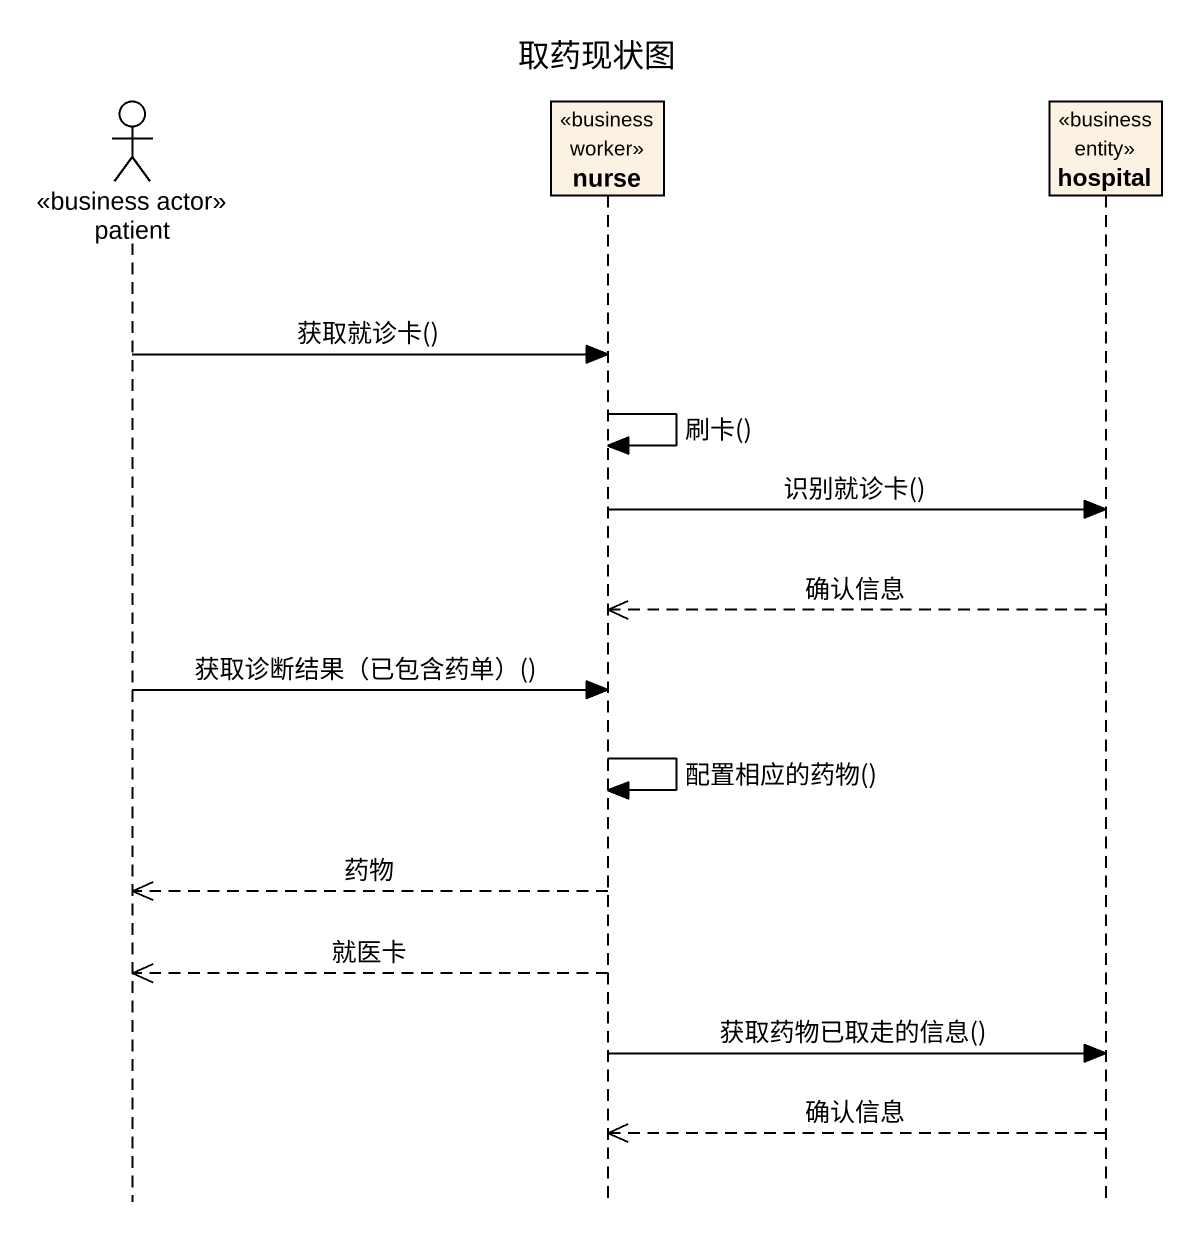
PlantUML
@startuml
title 取药现状图
hide footbox
actor patient <<business actor>>
participant nurse <<business worker>>
participant hospital <<business entity>>

patient -> nurse : 获取就诊卡()
nurse -> nurse : 刷卡()
nurse -> hospital : 识别就诊卡()
hospital -->> nurse : 确认信息
patient -> nurse : 获取诊断结果（已包含药单）()
nurse -> nurse : 配置相应的药物()
nurse -->> patient : 药物
nurse -->> patient : 就医卡
nurse -> hospital : 获取药物已取走的信息()
hospital -->> nurse : 确认信息
@enduml
